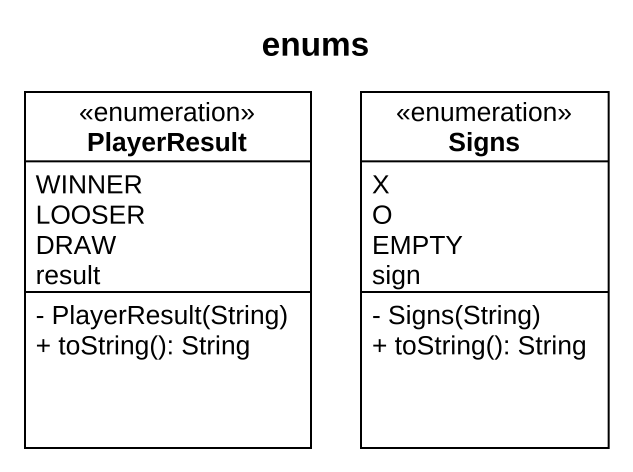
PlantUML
@startuml
title enums
hide circle
hide empty members
skinparam classAttributeIconSize 0
enum PlayerResult {
  WINNER
  LOOSER
  DRAW
  result
  - PlayerResult(String)
  + toString(): String
}
enum Signs {
  X
  O
  EMPTY
  sign
  - Signs(String)
  + toString(): String
}
@enduml
